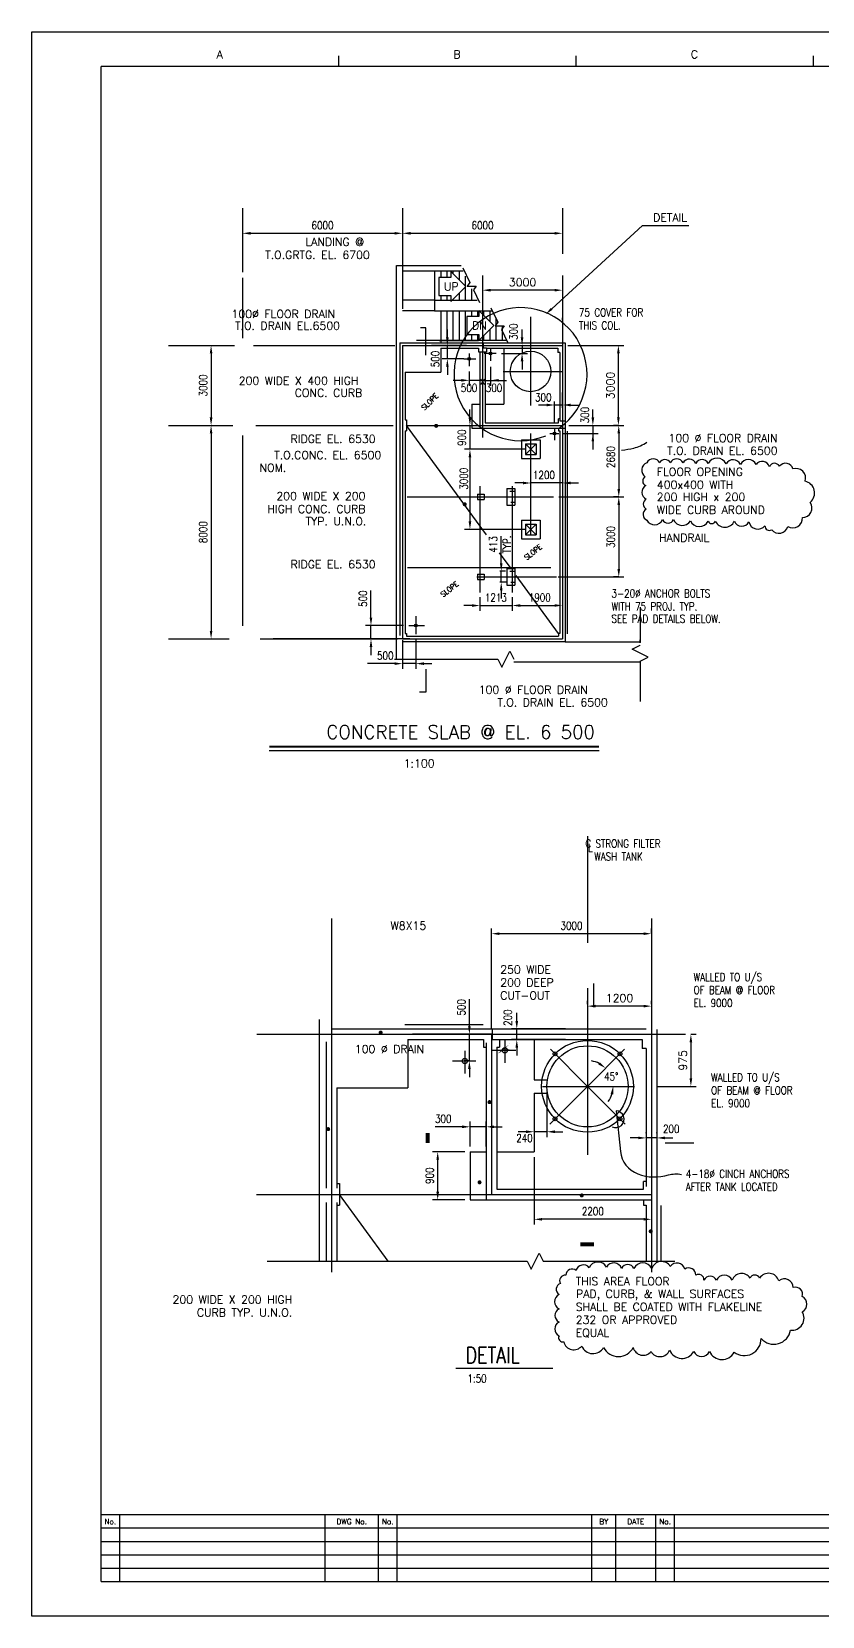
# Model space of a CAD drawing. Extents: x 0 to 84100, y 0 to 59400.
# Drawn here: x 0 to 29644, y 0 to 59400 of the extents above; entities that cross this region are included whole.
import ezdxf
from ezdxf.enums import TextEntityAlignment as Align

# ---------------------------------------------------------------- set-up
doc = ezdxf.new("R2010")
doc.units = 0
doc.header["$LTSCALE"] = 2500
for name, pattern in [('CENTER', [0]), ('DASHDOT', [0]), ('DASHED', [0]), ('HIDDEN', [0])]:
    doc.linetypes.add(name, pattern=pattern)
for name, color, linetype in [('BORDER', 7, 'CONTINUOUS'), ('BOUNDLINE', 3, 'CONTINUOUS'), ('CLINE', 7, 'CENTER'), ('CONC', 1, 'CONTINUOUS'), ('CUTLINE', 7, 'CONTINUOUS'), ('DIM', 6, 'CONTINUOUS'), ('HANDRAIL', 2, 'DASHDOT'), ('HIDEN', 2, 'HIDDEN'), ('STEEL', 1, 'CONTINUOUS'), ('TEXT', 7, 'CONTINUOUS'), ('TEXTL', 2, 'CONTINUOUS'), ('TEXTM', 1, 'CONTINUOUS')]:
    doc.layers.add(name, color=color, linetype=linetype)
doc.styles.get("Standard").update_dxf_attribs({"font": 'romans', "width": 0.8})

msp = doc.modelspace()

# ---------------------------------------------------------------- linework, layer by layer
at = {"layer": 'BORDER', "color": 0}
for p, q in [((11500, 58500), (11500, 58100)), ((20400, 58500), (20400, 58100)), ((29300, 58500), (29300, 58100)), ((2600, 1300), (2600, 58100)), ((82800, 58100), (2600, 58100)), ((82800, 3800), (2600, 3800)), ((3300, 1300), (3300, 3800)), ((11000, 1300), (11000, 3800)), ((13000, 1300), (13000, 3800)), ((13700, 1300), (13700, 3800)), ((21000, 1300), (21000, 3800)), ((21900, 1300), (21900, 3800)), ((23400, 1300), (23400, 3800)), ((24100, 1300), (24100, 3800)), ((57800, 3300), (2600, 3300)), ((2600, 2800), (57800, 2800)), ((2600, 2300), (57800, 2300)), ((2600, 1800), (57800, 1800)), ((2600, 1300), (82800, 1300))]:
    msp.add_line(p, q, dxfattribs=at)
at = {"layer": 'BORDER', "color": 0, "const_width": 75}
msp.add_lwpolyline([(21273, 32598), (8907, 32598)], dxfattribs=at)
at = {"layer": 'BORDER', "color": 0}
msp.add_lwpolyline([(21273, 32448), (8907, 32448)], dxfattribs=at)
at = {"layer": 'BOUNDLINE', "color": 0, "linetype": 'DASHED'}
msp.add_arc((18328, 46563), 2494, 305.55407, 292.25785, dxfattribs=at)
at = {"layer": 'CLINE', "color": 0}
for p, q in [((7905, 52781), (7905, 50384)), ((13905, 52781), (13905, 50384)), ((19905, 52781), (19905, 51069)), ((7905, 50179), (7905, 47908)), ((16905, 50266), (16905, 44188)), ((19905, 50266), (19905, 36639)), ((18705, 48706), (18705, 45382)), ((5131, 47639), (7604, 47639)), ((13905, 47639), (19905, 47639)), ((13905, 47639), (13905, 36639)), ((17205, 47534), (17205, 47057)), ((16200, 47139), (16648, 47139)), ((16405, 47334), (16405, 46857)), ((17411, 47339), (16963, 47339)), ((17673, 46664), (19905, 46664)), ((5131, 44639), (7541, 44639)), ((16610, 44639), (19905, 44639)), ((14405, 37496), (14405, 36818)), ((5131, 36639), (7404, 36639)), ((13905, 36639), (19905, 36639)), ((20840, 29240), (20840, 25245)), ((11240, 26158), (11240, 12903)), ((23240, 26158), (23240, 12903)), ((20840, 23541), (20840, 17302)), ((8447, 21816), (24518, 21816)), ((17240, 21816), (17240, 15816)), ((17740, 21596), (17740, 20745)), ((15783, 20816), (16648, 20816)), ((16240, 21196), (16240, 20345)), ((16598, 20816), (16606, 20816)), ((17283, 21216), (18148, 21216)), ((20840, 19866), (19452, 21254)), ((20840, 19866), (22228, 21254)), ((19158, 19866), (22607, 19866)), ((20840, 19866), (19426, 18452)), ((20840, 19866), (22254, 18452)), ((8434, 15815), (23240, 15816))]:
    msp.add_line(p, q, dxfattribs=at)
msp.add_circle((20840, 19866), 1720, dxfattribs=at)
at = {"layer": 'CONC', "color": 0}
for p, q in [((15105, 50439), (15105, 49339)), ((15335, 50439), (15335, 50187)), ((15565, 50439), (15565, 50187)), ((15795, 50439), (15795, 50331)), ((16025, 50439), (16025, 50101)), ((16255, 50239), (16255, 49339)), ((15335, 49512), (15335, 49339)), ((15565, 49512), (15565, 49339)), ((15795, 49367), (15795, 49339)), ((16025, 49597), (16025, 49339)), ((16485, 49756), (16485, 49339)), ((15335, 48939), (15335, 47739)), ((15565, 48939), (15565, 47839)), ((15795, 48939), (15795, 47839)), ((16025, 48939), (16025, 47839)), ((16255, 48939), (16255, 47839)), ((16485, 48939), (16485, 48720)), ((16715, 48939), (16715, 48721)), ((16945, 48939), (16945, 48766)), ((17175, 48939), (17175, 48536)), ((17175, 48229), (17175, 47839)), ((17405, 48668), (17405, 47839)), ((17635, 48369), (17635, 47839)), ((13805, 47739), (20005, 47739)), ((13805, 47739), (13805, 36768)), ((15335, 47539), (16755, 47539)), ((15335, 47539), (15335, 46639)), ((16485, 48045), (16485, 47839)), ((16715, 48011), (16715, 47839)), ((16755, 47539), (16755, 47395)), ((16935, 47539), (16935, 47737)), ((17055, 47539), (16935, 47539)), ((16945, 47999), (16945, 47839)), ((17055, 47539), (19730, 47539)), ((17055, 47539), (17055, 47395)), ((17705, 47539), (17705, 45439)), ((19730, 47539), (19730, 47370)), ((20005, 47739), (20005, 36528)), ((16755, 47395), (17055, 47395)), ((16805, 47395), (16805, 44539)), ((17005, 47395), (17005, 44739)), ((19805, 47370), (19730, 47370)), ((19805, 47370), (19805, 44810)), ((14005, 46639), (14005, 44845)), ((14005, 46639), (15335, 46639)), ((16505, 45439), (16805, 45439)), ((16505, 45439), (16505, 44539)), ((17005, 45439), (17705, 45439)), ((14005, 44845), (14055, 44845)), ((14055, 44845), (14055, 44436)), ((17055, 40535), (14055, 44639)), ((17005, 44739), (19755, 44739)), ((19755, 44739), (19755, 44883)), ((19805, 44883), (19755, 44883)), ((19805, 44810), (20005, 44810)), ((14005, 44436), (14055, 44436)), ((14005, 44436), (14005, 36838)), ((16505, 44539), (20005, 44539)), ((18370, 44095), (18370, 43395)), ((18370, 44095), (19070, 44095)), ((19070, 44095), (19070, 43395)), ((19755, 44539), (19755, 44439)), ((19755, 44439), (19805, 44439)), ((19805, 44439), (19805, 36838)), ((18370, 43395), (19070, 43395)), ((18520, 43945), (18520, 43545)), ((18520, 43945), (18920, 43945)), ((18520, 43545), (18920, 43545)), ((18920, 43945), (18920, 43545)), ((18370, 41095), (18370, 40395)), ((18370, 41095), (19070, 41095)), ((19070, 41095), (19070, 40395)), ((18370, 40395), (19070, 40395)), ((18520, 40945), (18920, 40945)), ((18520, 40945), (18520, 40545)), ((18520, 40545), (18920, 40545)), ((18920, 40945), (18920, 40545)), ((17975, 39275), (17545, 39863)), ((19755, 36838), (18170, 39009)), ((14005, 36838), (14055, 36838)), ((14055, 36838), (14055, 36739)), ((19755, 36838), (19755, 36739)), ((19805, 36838), (19755, 36838)), ((13905, 36539), (20005, 36539)), ((14055, 36739), (19755, 36739)), ((11240, 22016), (23040, 22016)), ((17276, 21616), (17276, 22012)), ((23440, 21996), (23440, 15816)), ((11040, 21539), (11040, 16050)), ((14098, 21616), (16938, 21616)), ((14098, 21616), (14098, 19816)), ((16938, 21616), (16938, 21329)), ((17040, 21493), (17040, 15616)), ((17276, 21616), (22888, 21616)), ((17538, 21616), (17538, 21329)), ((18840, 21616), (18840, 20116)), ((22888, 21616), (22888, 21279)), ((16938, 21329), (17040, 21329)), ((17440, 21329), (17440, 16016)), ((17440, 21329), (17538, 21329)), ((23040, 21279), (22888, 21279)), ((23040, 21279), (23040, 16115)), ((11440, 19816), (11440, 16050)), ((11440, 19816), (14098, 19816)), ((18840, 20116), (19341, 20116)), ((18840, 19616), (19341, 19616)), ((18840, 19616), (18840, 17416)), ((16440, 17416), (17040, 17416)), ((16440, 17416), (16440, 15616)), ((17440, 17416), (18840, 17416)), ((11438, 16229), (11538, 16229)), ((11538, 16229), (11538, 15409)), ((22938, 16016), (22938, 16303)), ((23038, 16303), (22938, 16303)), ((11040, 15511), (11040, 13318)), ((11440, 15511), (11440, 13318)), ((13364, 13318), (11538, 15816)), ((16440, 15616), (23215, 15616)), ((17440, 16016), (22938, 16016)), ((22938, 15616), (22938, 15416)), ((23440, 15816), (23440, 13304)), ((11438, 15409), (11538, 15409)), ((22938, 15416), (23040, 15416)), ((23040, 15416), (23040, 13304))]:
    msp.add_line(p, q, dxfattribs=at)
at = {"layer": 'CONC', "color": 0, "linetype": 'CONTINUOUS'}
for p, q in [((14055, 44639), (16662, 44639)), ((11538, 15816), (16752, 15816))]:
    msp.add_line(p, q, dxfattribs=at)
at = {"layer": 'CUTLINE', "color": 0}
msp.add_lwpolyline([(0, 0), (0, 59400), (84100, 59400), (84100, 0)], close=True, dxfattribs=at)
msp.add_lwpolyline([(0, 0), (0, 59400), (84100, 59400), (84100, 0)], close=True, dxfattribs=at)
at = {"layer": 'DIM', "color": 0}
for p, q in [((7905, 51730), (7905, 51643)), ((8205, 51843), (13605, 51843)), ((13905, 51730), (13905, 51643)), ((13905, 51730), (13905, 51643)), ((14205, 51843), (19605, 51843)), ((19498, 49013), (22902, 52136)), ((19905, 52043), (19905, 52043)), ((19905, 52043), (19905, 52043)), ((22902, 52136), (23202, 52136)), ((23202, 52136), (24645, 52136)), ((16905, 49628), (16905, 49510)), ((19605, 49710), (17205, 49710)), ((19905, 49628), (19905, 49510)), ((15586, 47939), (15586, 48239)), ((18386, 47939), (18386, 48239)), ((19905, 48604), (19905, 48670)), ((6526, 47639), (6526, 47639)), ((6526, 47639), (6526, 47639)), ((16305, 47639), (14993, 47639)), ((16204, 47639), (15386, 47639)), ((15586, 47139), (15586, 47639)), ((18386, 47639), (18386, 47339)), ((20105, 47639), (21080, 47639)), ((20143, 47639), (22198, 47639)), ((6726, 47339), (6726, 44939)), ((16204, 47139), (15386, 47139)), ((16905, 47027), (16905, 46131)), ((17611, 47339), (18586, 47339)), ((18386, 47039), (18386, 46739)), ((21998, 44939), (21998, 47339)), ((15586, 46839), (15586, 46539)), ((16405, 46657), (16405, 46131)), ((17205, 46835), (17205, 46131)), ((16105, 46331), (15805, 46331)), ((16905, 46331), (16405, 46331)), ((16905, 46331), (17405, 46331)), ((17505, 46331), (17805, 46331)), ((19905, 45298), (19905, 45876)), ((16432, 44939), (16432, 45239)), ((19305, 45406), (19005, 45406)), ((19605, 44736), (19605, 45542)), ((19905, 45406), (19605, 45406)), ((20205, 45406), (20505, 45406)), ((21041, 44939), (21041, 45239)), ((6526, 44639), (6526, 44639)), ((6526, 44639), (6526, 44639)), ((16432, 44639), (16432, 43745)), ((16608, 44639), (16632, 44639)), ((20143, 44639), (22198, 44639)), ((21041, 44639), (21041, 44139)), ((21998, 44639), (21812, 44639)), ((6726, 44339), (6726, 36939)), ((18720, 40534), (18720, 44339)), ((19900, 44339), (21241, 44339)), ((21041, 44039), (21041, 43739)), ((22012, 44339), (22012, 42259)), ((18520, 43745), (16232, 43745)), ((18520, 43745), (16232, 43745)), ((16432, 43445), (16432, 41045)), ((16432, 43445), (16432, 43145)), ((16432, 43145), (16432, 42428)), ((18420, 42483), (18120, 42483)), ((19905, 42483), (18720, 42483)), ((20205, 42483), (20505, 42483)), ((19769, 41959), (20832, 41959)), ((20143, 41959), (22198, 41959)), ((20143, 41959), (22198, 41959)), ((21998, 41959), (21812, 41959)), ((21998, 41959), (21812, 41959)), ((22012, 41659), (22012, 39259)), ((18520, 40745), (16232, 40745)), ((17606, 39772), (17606, 40489)), ((17606, 39472), (17606, 39772)), ((17761, 39172), (17559, 39172)), ((17796, 38759), (17559, 38759)), ((17606, 38759), (17606, 39172)), ((19737, 38965), (20832, 38965)), ((20143, 38959), (22198, 38959)), ((21998, 38959), (21812, 38959)), ((12722, 37739), (12722, 38456)), ((16807, 38197), (16807, 37689)), ((17606, 38459), (17606, 38159)), ((18020, 38197), (18020, 37821)), ((12722, 37439), (12722, 37739)), ((13905, 37523), (13905, 37523)), ((16507, 37889), (16207, 37889)), ((16807, 37889), (18020, 37889)), ((18020, 37876), (18020, 37689)), ((18320, 37891), (19605, 37891)), ((18320, 37889), (18620, 37889)), ((18620, 37889), (19531, 37889)), ((22817, 37833), (22817, 36499)), ((13939, 37139), (12522, 37139)), ((12722, 36633), (12722, 37139)), ((6526, 36639), (6526, 36639)), ((6526, 36639), (6526, 36639)), ((14180, 36639), (9048, 36639)), ((13716, 36633), (12522, 36633)), ((12722, 36333), (12722, 36033)), ((13905, 36588), (13905, 35511)), ((14405, 36618), (14405, 35511)), ((13305, 35711), (12588, 35711)), ((13605, 35711), (13305, 35711)), ((13604, 35883), (17483, 35883)), ((14405, 35711), (13905, 35711)), ((14705, 35711), (15005, 35711)), ((18083, 35783), (22817, 35783)), ((22817, 35783), (22817, 34293)), ((17240, 22016), (17240, 25788)), ((22940, 25588), (17540, 25588)), ((23240, 25617), (23240, 25788)), ((16411, 22416), (16411, 23133)), ((18188, 22316), (18188, 22616)), ((22940, 22873), (21140, 22873)), ((16411, 22116), (16411, 22416)), ((20015, 22016), (17988, 22016)), ((18188, 21616), (18188, 22016)), ((17240, 21816), (14284, 21816)), ((16398, 21816), (16211, 21816)), ((16411, 20816), (16411, 21816)), ((20015, 21616), (17988, 21616)), ((24716, 21516), (24716, 20166)), ((24718, 21816), (24916, 21816)), ((16398, 20816), (16211, 20816)), ((17898, 21216), (17711, 21216)), ((18188, 21316), (18188, 21016)), ((16411, 20516), (16411, 20216)), ((18840, 19616), (18840, 17964)), ((19320, 19666), (19320, 17964)), ((23440, 19866), (24916, 19866)), ((16440, 17616), (16440, 18549)), ((17040, 17616), (17040, 18549)), ((15840, 18349), (15123, 18349)), ((16140, 18349), (15840, 18349)), ((17040, 18349), (16440, 18349)), ((17340, 18349), (17640, 18349)), ((18540, 18164), (18240, 18164)), ((19320, 18164), (18840, 18164)), ((19620, 18164), (19920, 18164)), ((22740, 17933), (22440, 17933)), ((23040, 18113), (23040, 18133)), ((23440, 17933), (23040, 17933)), ((23440, 18113), (23440, 18133)), ((23740, 17933), (24040, 17933)), ((16240, 17416), (15023, 17416)), ((15223, 15916), (15223, 17116)), ((18840, 17216), (18840, 14682)), ((16240, 15616), (15023, 15616)), ((22940, 14882), (19140, 14882)), ((23240, 15082), (23240, 15082))]:
    msp.add_line(p, q, dxfattribs=at)
for points, format in [([(14372, 49593, 0, 100, 0), (14156, 49802, 0, 0, 0), (13347, 50583, 0, 0, -0.355233), (13277, 51163, 0, 0, 0.556993), (13177, 51368, 0, 0, -0.064151), (12597, 51503, 0, 0, 0.35293)], "xyseb"), ([(16298, 47055, 0, 100, 0), (16074, 46856, 0, 0, 0), (15293, 46162, 0, 0, -0.595167), (12703, 47100, 0, 0, 0.196918), (11675, 48819, 0, 0, 0.3332)], "xyseb"), ([(19728, 47364, 0, 100, 0), (19594, 47096, 0, 0, 0), (19590, 47088, 0, 0, 0.194906), (19564, 46761, 0, 0, 0.665949), (20331, 46692, 0, 0, 0.005943), (21056, 48106, 0, 0, -0.619433)], "xyseb"), ([(17148, 47277, 0, 100, 0), (16892, 47120, 0, 0, 0), (15018, 45967, 0, 0, 0)], "xyseb"), ([(16812, 45275, 0, 100, 0), (16518, 45216, 0, 0, 0), (15114, 44938, 0, 0, -0.224865), (13207, 45419, 0, 0, 0.007015), (12341, 46112, 0, 0, 0.1844)], "xyseb"), ([(17613, 44538, 0, 100, 0), (17423, 44306, 0, 0, 0), (16732, 43465, 0, 0, -0.479584), (15290, 43481, 0, 0, 0.079437), (13335, 45291, 0, 0, 0.062528)], "xyseb"), ([(15144, 44593, 75, 75, 1), (15184, 44657, 75, 75, 1), (15144, 44593, 0, 0, 0), (14919, 44239, 0, 0, -0.513593), (13006, 44134, 0, 0, -2.086231)], "xyseb"), ([(19632, 44290, 0, 100, 0), (19918, 44199, 0, 0, 0), (21046, 43840, 0, 0, 0.03935), (21475, 43740, 0, 0, 0.089078)], "xyseb"), ([(22120, 43718, 0.041097), (22574, 43792, 0.089078), (23068, 44014, -0.364997)], "xyb"), ([(15132, 42141, 0, 0, -0.57735), (15230, 42254, 0, 0, 0.57735), (15328, 42368, 0, 0, -0.57735), (15230, 42254, 0, 100, 0), (15003, 42450, 0, 0, 0), (14501, 42884, 0, 0, 0.124982), (13242, 43513, 0, 0, 3.410795)], "xyseb"), ([(18901, 43705, 0, 100, 0), (19189, 43620, 0, 0, 0), (20862, 43126, 0, 0, 0.085469), (23338, 42837, 0, 0, 13.386383)], "xyseb"), ([(18917, 40748, 0, 100, 0), (19215, 40710, 0, 0, 0), (20444, 40555, 0, 0, 0.29803), (21763, 41198, 0, 0, 0.004025), (22534, 42516, 0, 0, -0.317729), (23193, 42821, 0, 0, -10.990581)], "xyseb"), ([(14005, 40650, 0, 100, 0), (13853, 40909, 0, 0, 0), (13303, 41840, 0, 0, 0.384995), (12815, 41992, 0, 0, 4.554872)], "xyseb"), ([(16212, 41657, 75, 75, 1), (16263, 41712, 75, 75, 1), (16212, 41657, 0, 0, 0), (14966, 40322, 0, 0, -0.179998), (13103, 39391, 0, 0, -1.286449)], "xyseb"), ([(20074, 39376, 0, 100, 0), (20370, 39425, 0, 0, 0), (21861, 39670, 0, 0, 0.182654), (22980, 40318, 0, 0, -0.326329), (23431, 40436, 0, 0, 8.902033)], "xyseb"), ([(18046, 38759, 0, 100, 0), (18338, 38693, 0, 0, 0), (20920, 38111, 0, 0, 0.243296), (21681, 38311, 0, 0, 0.773947)], "xyseb"), ([(14422, 37000, 0, 100, 0), (14611, 36767, 0, 0, 0), (15976, 35089, 0, 0, 0.12824), (16462, 34733, 0, 0, -5.23525)], "xyseb"), ([(17099, 22006, 0, 100, 0), (17006, 22291, 0, 0, 0), (16033, 25280, 0, 0, 0.354117), (15094, 25889, 0, 0, -1.111401)], "xyseb"), ([(11111, 18300, 75, 75, 1), (11123, 18226, 75, 75, 1), (11111, 18300, 0, 0, 0), (10111, 24180, 0, 0, 0), (9811, 24180, 0, 0, 0)], "xyseb"), ([(13055, 21906, 75, 75, 1), (13115, 21860, 75, 75, 1), (13055, 21906, 0, 0, 0), (10111, 24180, 0, 0, 0)], "xyseb"), ([(22202, 21907, 0, 100, 0), (22333, 22177, 0, 0, 0), (22806, 23154, 0, 0, -0.361535), (24695, 24011, 0, 0, -3.767275)], "xyseb"), ([(19072, 20030, 0, 100, 0), (18949, 20304, 0, 0, 0), (18587, 21113, 0, 0, -0.534573), (19357, 22339, 0, 0, 0.743779), (19557, 23080, 0, 0, -3.507934)], "xyseb"), ([(17580, 21144, 0, 100, 0), (17342, 20995, 0, 0, 0), (16043, 19965, 0, 0, -0.533149), (15527, 20331, 0, 0, 0.339197), (14821, 21304, 0, 0, 0.849126)], "xyseb"), ([(16158, 20859, 0, 100, 0), (15903, 21018, 0, 0, 0), (15629, 21189, 0, 0, 0.211358), (14821, 21304, 0, 0, 7.233744)], "xyseb"), ([(17129, 19285, 75, 75, 1), (17201, 19264, 75, 75, 1), (17129, 19285, 0, 0, 0), (15074, 19881, 0, 0, 0), (14774, 19881, 0, 0, 0)], "xyseb"), ([(23327, 18937, 0, 100, 0), (23602, 18818, 0, 0, 0), (24242, 18540, 0, 0, 0.592988), (25066, 19181, 0, 0, -0.253894), (25279, 19790, 0, 0, -0.074667)], "xyseb"), ([(21764, 18346, 1.219804), (21910, 18947), (22072, 17429, 0.283262), (22727, 16583, 0.163907), (23876, 16543, -0.12476), (24360, 16563, 0.623785)], "xyb"), ([(19782, 17735, 0, 0, -0.57735), (19645, 17796, 0, 0, 0.57735), (19508, 17857, 0, 0, -0.57735), (19645, 17796, 0, 100, 0), (19523, 17522, 0, 0, 0), (18118, 14369, 0, 0, 0.741516), (20354, 12432, 0, 0, -0.288761)], "xyseb"), ([(11000, 17051, 0, 100, 0), (10842, 16796, 0, 0, 0), (9547, 14704, 0, 0, 0.442034), (10068, 12879, 0, 0, -0.620353), (10068, 11873, 0, 0, 4.268057)], "xyseb"), ([(16771, 16236, 75, 75, 1), (16811, 16300, 75, 75, 1), (16771, 16236, 0, 0, 0), (15728, 14585, 0, 0, 0), (15428, 14585, 0, 0, 0)], "xyseb"), ([(20662, 15769, 75, 75, 1), (20589, 15786, 75, 75, 1), (20662, 15769, 0, 0, 0), (25003, 14751, 0, 0, 0)], "xyseb"), ([(23245, 14416, 75, 75, 1), (23178, 14449, 75, 75, 1), (23245, 14416, 0, 0, 0), (25082, 13511, 0, 0, 0)], "xyseb")]:
    msp.add_lwpolyline(points, format=format, dxfattribs=at)
for points in [[(16170, 50542), (16431, 49995), (16328, 49862), (16664, 49856), (16561, 49724), (16787, 49249)], [(17221, 49054), (17483, 48506), (17380, 48374), (17715, 48368), (17612, 48235), (17839, 47760)], [(22817, 35799), (22817, 35799), (23117, 35949), (22517, 36249), (22817, 36399), (22817, 36399)], [(22807, 36603), (22807, 36494)], [(17483, 35873), (17483, 35873), (17633, 35573), (17933, 36173), (18083, 35873), (18083, 35873)], [(8824, 13318), (18575, 13318), (18725, 13018), (19025, 13618), (19175, 13318), (24113, 13318)]]:
    msp.add_lwpolyline(points, dxfattribs=at)
for points in [[(15715, 49287), (16277, 49849), (15715, 50412), (15715, 50187), (15265, 50187), (15265, 49512), (15715, 49512)], [(16766, 47820), (17329, 48383), (16766, 48945), (16766, 48720), (16316, 48720), (16316, 48045), (16766, 48045)]]:
    msp.add_lwpolyline(points, close=True, dxfattribs=at)
for centre, radius in [((16404, 47139), 50), ((17207, 47339), 50), ((19608, 44339), 50), ((14405, 37139), 50), ((16240, 20816), 100), ((17740, 21216), 100), ((19623, 21083), 72.3), ((22057, 21083), 72.3), ((19623, 18650), 72.3), ((22057, 18650), 72.3)]:
    msp.add_circle(centre, radius, dxfattribs=at)
for start, end in [(62.92137, 80.84274), (324.15726, 342.07863)]:
    msp.add_arc((20840, 19866), 963, start, end, dxfattribs=at)
for points in [[(8205, 51893), (8205, 51793), (7905, 51843)], [(13605, 51893), (13605, 51793), (13905, 51843)], [(14205, 51893), (14205, 51793), (13905, 51843)], [(19605, 51893), (19605, 51793), (19905, 51843)], [(17205, 49760), (17205, 49660), (16905, 49710)], [(19605, 49760), (19605, 49660), (19905, 49710)], [(19531, 48976), (19464, 49049), (19277, 48810)], [(6676, 47339), (6776, 47339), (6726, 47639)], [(15536, 47939), (15636, 47939), (15586, 47639)], [(18336, 47939), (18436, 47939), (18386, 47639)], [(21948, 47339), (22048, 47339), (21998, 47639)], [(15536, 46839), (15636, 46839), (15586, 47139)], [(18336, 47039), (18436, 47039), (18386, 47339)], [(16105, 46381), (16105, 46281), (16405, 46331)], [(17505, 46381), (17505, 46281), (17205, 46331)], [(19305, 45456), (19305, 45356), (19605, 45406)], [(20205, 45456), (20205, 45356), (19905, 45406)], [(6676, 44939), (6776, 44939), (6726, 44639)], [(6676, 44339), (6776, 44339), (6726, 44639)], [(16382, 44939), (16482, 44939), (16432, 44639)], [(20991, 44939), (21091, 44939), (21041, 44639)], [(21948, 44939), (22048, 44939), (21998, 44639)], [(21962, 44339), (22062, 44339), (22012, 44639)], [(20991, 44039), (21091, 44039), (21041, 44339)], [(16382, 43445), (16482, 43445), (16432, 43745)], [(16382, 43445), (16482, 43445), (16432, 43745)], [(18420, 42533), (18420, 42433), (18720, 42483)], [(20205, 42533), (20205, 42433), (19905, 42483)], [(21962, 42259), (22062, 42259), (22012, 41959)], [(21962, 41659), (22062, 41659), (22012, 41959)], [(16382, 41045), (16482, 41045), (16432, 40745)], [(17556, 39472), (17656, 39472), (17606, 39172)], [(21962, 39259), (22062, 39259), (22012, 38959)], [(17556, 38459), (17656, 38459), (17606, 38759)], [(12672, 37439), (12772, 37439), (12722, 37139)], [(16507, 37939), (16507, 37839), (16807, 37889)], [(18320, 37941), (18320, 37841), (18020, 37891)], [(18320, 37939), (18320, 37839), (18020, 37889)], [(19605, 37941), (19605, 37841), (19905, 37891)], [(6676, 36939), (6776, 36939), (6726, 36639)], [(12672, 36333), (12772, 36333), (12722, 36633)], [(13605, 35761), (13605, 35661), (13905, 35711)], [(14705, 35761), (14705, 35661), (14405, 35711)], [(17540, 25638), (17540, 25538), (17240, 25588)], [(22940, 25638), (22940, 25538), (23240, 25588)], [(21140, 22923), (21140, 22823), (20840, 22873)], [(22940, 22923), (22940, 22823), (23240, 22873)], [(16361, 22116), (16461, 22116), (16411, 21816)], [(18138, 22316), (18238, 22316), (18188, 22016)], [(18138, 21316), (18238, 21316), (18188, 21616)], [(24666, 21516), (24766, 21516), (24716, 21816)], [(16361, 20516), (16461, 20516), (16411, 20816)], [(21308, 20764), (21249, 20683), (21521, 20547)], [(21707, 19577), (21806, 19562), (21803, 19866)], [(24666, 20166), (24766, 20166), (24716, 19866)], [(16140, 18399), (16140, 18299), (16440, 18349)], [(17340, 18399), (17340, 18299), (17040, 18349)], [(18540, 18214), (18540, 18114), (18840, 18164)], [(19620, 18214), (19620, 18114), (19320, 18164)], [(22740, 17983), (22740, 17883), (23040, 17933)], [(23740, 17983), (23740, 17883), (23440, 17933)], [(15173, 17116), (15273, 17116), (15223, 17416)], [(15173, 15916), (15273, 15916), (15223, 15616)], [(19140, 14932), (19140, 14832), (18840, 14882)], [(22940, 14932), (22940, 14832), (23240, 14882)]]:
    msp.add_solid(points, dxfattribs=at)
at = {"layer": 'HANDRAIL', "color": 0}
for p, q in [((13684, 35883), (13684, 50636)), ((13684, 50636), (16098, 50636)), ((15281, 47823), (16747, 47823)), ((20083, 44428), (20083, 36825)), ((10795, 13318), (10795, 22371)), ((13990, 22184), (16922, 22184)), ((23592, 15395), (23592, 13318))]:
    msp.add_line(p, q, dxfattribs=at)
at = {"layer": 'HIDEN', "color": 0}
for p, q in [((15105, 49339), (13905, 49339)), ((15105, 48939), (13905, 48939))]:
    msp.add_line(p, q, dxfattribs=at)
at = {"layer": 'STEEL', "color": 0}
for p, q in [((13904, 50467), (13905, 49008)), ((13905, 50439), (16183, 50439)), ((15105, 49339), (16708, 49339)), ((15105, 49339), (15105, 48939)), ((15105, 48939), (17276, 48939)), ((8321, 47639), (13613, 47639)), ((14427, 47839), (17801, 47839)), ((8401, 44639), (13555, 44639)), ((7905, 44268), (7905, 37128)), ((14139, 37139), (14734, 37139)), ((8572, 36639), (13555, 36639)), ((20005, 36528), (22817, 36528)), ((13905, 36198), (13905, 35883))]:
    msp.add_line(p, q, dxfattribs=at)
at = {"layer": 'STEEL', "color": 0, "linetype": 'HIDDEN'}
for p, q in [((17040, 44639), (19569, 44639)), ((19425, 44339), (19769, 44339)), ((14073, 41959), (19569, 41959)), ((14087, 39319), (19466, 39319))]:
    msp.add_line(p, q, dxfattribs=at)
at = {"layer": 'STEEL', "color": 0}
for centre, radius in [((18705, 46664), 760), ((20840, 19866), 1520)]:
    msp.add_circle(centre, radius, dxfattribs=at)
at = {"layer": 'TEXT', "color": 0}
for p, q in [((13905, 47639), (14055, 47639)), ((19605, 44536), (19605, 44086)), ((18520, 43945), (18920, 43545)), ((18920, 43945), (18520, 43545)), ((16807, 42360), (16807, 38376)), ((17820, 42275), (17820, 41655)), ((17820, 42275), (18120, 42275)), ((18020, 42360), (18020, 38376)), ((18120, 42275), (18120, 41655)), ((16686, 41965), (18537, 41965)), ((16713, 42065), (16963, 42065)), ((16713, 42065), (16713, 41865)), ((16713, 41865), (16963, 41865)), ((16963, 42065), (16963, 41865)), ((17820, 41655), (18120, 41655)), ((17930, 42172), (18116, 42172)), ((17964, 41759), (18108, 41759)), ((18520, 40945), (18920, 40545)), ((18920, 40945), (18520, 40545)), ((17820, 39275), (18120, 39275)), ((17820, 39275), (17820, 38655)), ((18120, 39275), (18120, 38655)), ((16686, 38965), (19679, 38965)), ((16713, 39065), (16713, 38865)), ((16713, 39065), (16963, 39065)), ((16713, 38865), (16963, 38865)), ((16963, 39065), (16963, 38865)), ((17820, 38655), (18120, 38655)), ((17930, 39172), (18116, 39172)), ((17964, 38759), (18108, 38759)), ((20840, 22941), (20840, 23073)), ((23240, 22941), (23240, 23073))]:
    msp.add_line(p, q, dxfattribs=at)
for points in [[(27746, 40733, 0.625), (28352, 40858, 0.625), (28895, 41192, 0.625), (29188, 41756, 0.625), (29000, 42550, 0.625), (28540, 43009, 0.625), (28038, 43113, 0.625), (27662, 43093, 0.625), (27161, 43176, 0.625), (26576, 43176, 0.625), (26033, 43197, 0.625), (25364, 43218, 0.625), (24904, 43218, 0.625), (24424, 43239, 0.625), (23943, 43239, 0.625), (23546, 43239, 0.625), (23066, 43239, 0.625), (23003, 42717, 0.625), (23024, 42383, 0.625), (23045, 41881, 0.625), (23045, 41505, 0.625), (23066, 41088, 0.625), (23651, 41109, 0.625), (24069, 41109, 0.625), (24696, 41067, 0.625), (25364, 41046, 0.625), (25636, 41046, 0.625), (26346, 41046, 0.625), (26889, 41025, 0.625), (27495, 40879, 0.625)], [(23919, 9977, 0.625), (24821, 9925, 0.625), (25413, 9925, 0.625), (26341, 9899, 0.625), (27346, 10414, 0.625), (28453, 10723, 0.625), (28891, 11419, 0.625), (28891, 11985, 0.625), (28556, 12320, 0.625), (28015, 12578, 0.625), (27294, 12681, 0.625), (26933, 12681, 0.625), (26264, 12603, 0.625), (25671, 12603, 0.625), (25207, 12603, 0.625), (24898, 12784, 0.625), (24486, 13015, 0.625), (23945, 13118, 0.625), (23250, 13041, 0.625), (22580, 13041, 0.625), (22116, 13041, 0.625), (21549, 13093, 0.625), (20905, 13067, 0.625), (20416, 12964, 0.625), (20029, 12784, 0.625), (19823, 12475, 0.625), (19772, 12062, 0.625), (19772, 11522, 0.625), (19772, 11032, 0.625), (19772, 10517, 0.625), (19952, 10286, 0.625), (20622, 10131, 0.625), (21446, 10080, 0.625), (22554, 10080, 0.625), (23224, 9925, 0.625)]]:
    msp.add_lwpolyline(points, format="xyb", close=True, dxfattribs=at)
at = {"layer": 'TEXTM', "color": 0}
for points in [[(14782, 47273), (14782, 48293), (14577, 48293)], [(14782, 35498), (14782, 34648), (14542, 34648)], [(21081, 22831), (21081, 23723)], [(23754, 17748), (24822, 17748)], [(15901, 9298), (19543, 9298)]]:
    msp.add_lwpolyline(points, dxfattribs=at)
for points in [[(14850, 18114, 150, 150, 0), (14850, 17748, 0, 0, 0), (16832, 17748, 0, 0, 0)], [(20577, 13938, 150, 150, 0), (21081, 13938, 0, 0, 0), (21081, 14875, 0, 0, 0)]]:
    msp.add_lwpolyline(points, format="xyseb", dxfattribs=at)

# ---------------------------------------------------------------- texts
at = {"layer": 'BORDER', "color": 0}
for s, height, p in [('A', 300, (7050, 58400)), ('B', 300, (15950, 58400)), ('C', 300, (24850, 58400)), ('No.', 200, (2950, 3450)), ('DWG No.', 200, (12000, 3450)), ('No.', 200, (13350, 3450)), ('BY', 200, (21450, 3450)), ('DATE', 200, (22650, 3450)), ('No.', 200, (23750, 3450))]:
    msp.add_text(s, height=height, dxfattribs=at).set_placement(p, align=Align.CENTER)
msp.add_text('CONCRETE SLAB @ EL. 6 500', height=500, dxfattribs=at).set_placement((21119, 32748), align=Align.BOTTOM_RIGHT)
msp.add_text('1:100', height=300, dxfattribs=at).set_placement((15107, 32121), align=Align.TOP_RIGHT)
at = {"layer": 'DIM', "color": 0, "width": 0.8}
for s, p in [('6000', (10905, 52143)), ('6000', (16905, 52143)), ('500', (16400, 46047)), ('1200', (19207, 42783)), ('1213', (17402, 38189)), ('1900', (19051, 38191)), ('500', (13259, 36011)), ('3000', (20240, 25888)), ('45%%D', (21730, 20235)), ('300', (15431, 18649)), ('200', (23979, 18272)), ('240', (18477, 17929)), ('2200', (21040, 15182))]:
    msp.add_text(s, height=300, dxfattribs=at).set_placement(p, align=Align.MIDDLE_CENTER)
at = {"layer": 'DIM', "color": 0}
msp.add_text('DETAIL', height=300, dxfattribs=at).set_placement((23302, 52436), align=Align.MIDDLE_LEFT)
for s, p in [('3000', (18405, 50010)), ('1200', (22040, 23173))]:
    msp.add_text(s, height=300, dxfattribs=at).set_placement(p, align=Align.MIDDLE_CENTER)
at = {"layer": 'DIM', "color": 0, "width": 0.8}
for s, p in [('300', (18068, 48156)), ('300', (20742, 45028)), ('TYP.', (17815, 40180))]:
    msp.add_text(s, height=300, rotation=90, dxfattribs=at).set_placement(p, align=Align.MIDDLE)
for s, p in [('500', (15134, 47129)), ('3000', (6426, 46139)), ('900', (16132, 44182)), ('2680', (21712, 43454)), ('3000', (16200, 42642)), ('8000', (6426, 40639)), ('413', (17306, 40180)), ('3000', (21712, 40459)), ('500', (12422, 38147)), ('500', (16111, 22825)), ('200', (17849, 22441)), ('900', (14923, 16516))]:
    msp.add_text(s, height=300, rotation=90, dxfattribs=at).set_placement(p, align=Align.MIDDLE_CENTER)
at = {"layer": 'DIM', "color": 0}
msp.add_text('x', height=300, dxfattribs=at).set_placement((16905, 46331), align=Align.MIDDLE)
for s, p in [('3000', (21698, 46139)), ('975', (24416, 20841))]:
    msp.add_text(s, height=300, rotation=90, dxfattribs=at).set_placement(p, align=Align.MIDDLE_CENTER)
at = {"layer": 'DIM', "color": 0, "width": 0.8}
for p in [(17335, 46047), (19182, 45693)]:
    msp.add_text('300', height=300, dxfattribs=at).set_placement(p, align=Align.MIDDLE)
at = {"layer": 'TEXT', "color": 0}
for s, p in [('T.O.GRTG. EL. 6700', (12678, 50884)), ('LANDING @ ', (12678, 51370)), ('100%%C FLOOR DRAIN', (11375, 48669)), ('T.O. DRAIN EL.6500', (11561, 48226)), ('200 WIDE X 400 HIGH', (12250, 46166)), ('CONC. CURB', (12394, 45712)), ('RIDGE EL. 6530', (12896, 43984)), ('100 %%C FLOOR DRAIN', (27966, 44016)), ('T.O.CONC. EL. 6500', (13106, 43377)), ('T.O. DRAIN EL. 6500', (27966, 43541)), ('NOM.', (9547, 42905)), ('HIGH CONC. CURB', (12515, 41357)), ('200 WIDE X 200', (12515, 41842)), ('TYP. U.N.O.', (12546, 40897)), ('RIDGE EL. 6530', (12896, 39284)), ('T.O. DRAIN EL. 6500', (21600, 34108)), ('W8X15', (14794, 25739)), ('100 %%C DRAIN', (14712, 21115)), ('200 WIDE X 200 HIGH', (9768, 11723)), ('CURB TYP. U.N.O.', (9768, 11237))]:
    msp.add_text(s, height=300, dxfattribs=at).set_placement(p, align=Align.RIGHT)
for s, p in [('UP', (15734, 49849)), ('DN', (16785, 48383))]:
    msp.add_text(s, height=300, dxfattribs=at).set_placement(p, align=Align.MIDDLE)
at = {"layer": 'TEXT', "color": 0, "width": 0.8}
for s, p in [('75 COVER FOR', (20521, 48726)), ('THIS COL.', (20521, 48240)), ('3-20%%C ANCHOR BOLTS', (21740, 38192)), ('WITH 75 PROJ. TYP.', (21740, 37707)), ('SEE PAD DETAILS BELOW.', (21740, 37243)), ('C STRONG FILTER', (20760, 28816)), ('L ', (20865, 28654)), ('  WASH TANK', (20760, 28330)), ('WALLED TO U/S', (24817, 23812)), ('OF BEAM @ FLOOR', (24817, 23326)), ('EL. 9000', (24817, 22841)), ('WALLED TO U/S', (25474, 20052)), ('OF BEAM @ FLOOR', (25474, 19566)), ('EL. 9000', (25474, 19081)), ('4-18%%C CINCH ANCHORS', (24525, 16437)), ('AFTER TANK LOCATED', (24525, 15951)), ('1:50', (16339, 8762))]:
    msp.add_text(s, height=300, dxfattribs=at).set_placement(p)
for rotation, p in [(45, (14730, 45194)), (38, (18563, 39582)), (38, (15430, 38192))]:
    msp.add_text('SLOPE', height=200, rotation=rotation, dxfattribs=at).set_placement(p)
at = {"layer": 'TEXT', "color": 0}
for s, p in [('FLOOR OPENING ', (23439, 42752)), ('400x400 WITH', (23439, 42266)), ('WIDE CURB AROUND', (23439, 41324)), ('200 HIGH x 200', (23439, 41810)), ('HANDRAIL', (23520, 40282)), ('100 %%C FLOOR DRAIN', (16762, 34583)), ('250 WIDE', (17567, 24094)), ('200 DEEP', (17567, 23609)), ('CUT-OUT', (17567, 23123)), ('THIS AREA FLOOR', (20398, 12410)), ('PAD, CURB, & WALL SURFACES', (20412, 11938)), ('SHALL BE COATED WITH FLAKELINE', (20398, 11449)), ('232 OR APPROVED', (20398, 10963)), ('EQUAL', (20398, 10477))]:
    msp.add_text(s, height=300, dxfattribs=at).set_placement(p)
at = {"layer": 'TEXTL', "color": 0, "width": 0.8}
msp.add_text('DETAIL', height=600, dxfattribs=at).set_placement((16268, 9489))

doc.saveas('drawing.dxf')
